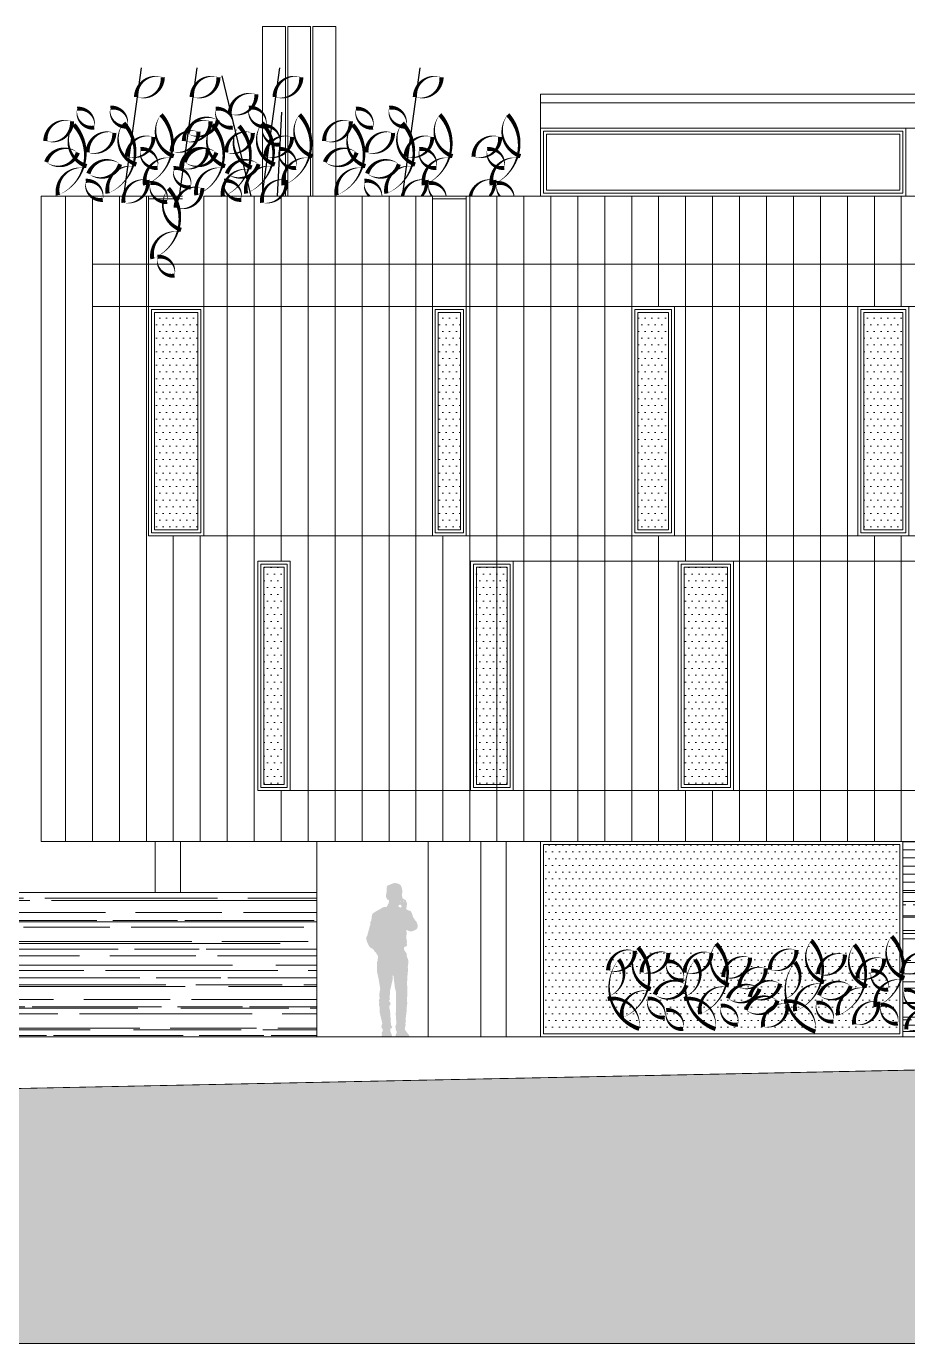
# Model space of a CAD drawing. Header units: metres. Extents: x -45 to 1930, y -347 to 488.
# Drawn here: x 140.83 to 151.2, y -230.52 to -215 of the extents above; entities that cross this region are included whole.
import ezdxf

# ---------------------------------------------------------------- set-up
doc = ezdxf.new("R2010")
doc.units = ezdxf.units.M
for name, color, linetype in [('2 lidi', 4, 'Continuous'), ('SRAFY', 3, 'Continuous'), ('srafy sklo', 252, 'Continuous'), ('SRAFY-TERÉN', 252, 'Continuous'), ('zariz.predmety', 203, 'Continuous'), ('ZARIZOVAKY', 251, 'Continuous'), ('ZDIVO', 1, 'Continuous')]:
    doc.layers.add(name, color=color, linetype=linetype)
doc.layers.add('FLOATINGWINDOWS', color=2, linetype='Continuous', plot=False)

# ---------------------------------------------------------------- blocks, each defined once
blk = doc.blocks.new('pan')
at = {"layer": '2 lidi'}
h = blk.add_hatch(color=254, dxfattribs=at)
h.dxf.hatch_style = 1
h.paths.add_polyline_path([(162.087, 139.288), (162.087, 139.304), (162.075, 139.323), (162.039, 139.455), (162.039, 139.474), (162.037, 139.487), (162.029, 139.499), (162.025, 139.515), (162.018, 139.57), (162.013, 139.582), (161.978, 139.607), (161.908, 139.646), (161.89, 139.659), (161.848, 139.663), (161.839, 139.674), (161.829, 139.695), (161.821, 139.708), (161.818, 139.736), (161.829, 139.749), (161.838, 139.749), (161.851, 139.772), (161.855, 139.791), (161.854, 139.81), (161.848, 139.815), (161.847, 139.883), (161.839, 139.911), (161.823, 139.919), (161.794, 139.931), (161.766, 139.942), (161.747, 139.944), (161.704, 139.936), (161.678, 139.915), (161.67, 139.893), (161.663, 139.861), (161.662, 139.83), (161.665, 139.815), (161.669, 139.803), (161.67, 139.8), (161.667, 139.798), (161.662, 139.786), (161.66, 139.763), (161.652, 139.761), (161.634, 139.75), (161.623, 139.745), (161.621, 139.741), (161.607, 139.705), (161.607, 139.696), (161.613, 139.654), (161.615, 139.642), (161.611, 139.633), (161.603, 139.628), (161.582, 139.619), (161.568, 139.617), (161.559, 139.609), (161.538, 139.558), (161.538, 139.548), (161.507, 139.502), (161.494, 139.486), (161.49, 139.474), (161.485, 139.461), (161.481, 139.45), (161.481, 139.431), (161.485, 139.412), (161.495, 139.4), (161.511, 139.391), (161.525, 139.383), (161.54, 139.378), (161.548, 139.377), (161.571, 139.375), (161.579, 139.378), (161.591, 139.38), (161.603, 139.39), (161.607, 139.392), (161.614, 139.385), (161.611, 139.363), (161.609, 139.346), (161.613, 139.329), (161.613, 139.288), (161.607, 139.255), (161.609, 139.234), (161.607, 139.208), (161.617, 139.198), (161.633, 139.192), (161.643, 139.184), (161.643, 139.167), (161.638, 139.153), (161.628, 139.141), (161.615, 139.118), (161.607, 139.109), (161.611, 139.1), (161.608, 139.08), (161.589, 139.029), (161.592, 138.989), (161.597, 138.955), (161.595, 138.93), (161.597, 138.887), (161.601, 138.851), (161.605, 138.777), (161.604, 138.715), (161.604, 138.669), (161.604, 138.643), (161.605, 138.543), (161.603, 138.528), (161.605, 138.515), (161.607, 138.507), (161.612, 138.429), (161.617, 138.387), (161.621, 138.358), (161.623, 138.34), (161.619, 138.317), (161.626, 138.294), (161.622, 138.276), (161.627, 138.252), (161.631, 138.245), (161.63, 138.239), (161.629, 138.235), (161.634, 138.23), (161.627, 138.211), (161.596, 138.171), (161.583, 138.155), (161.582, 138.147), (161.578, 138.144), (161.578, 138.133), (161.597, 138.128), (161.74, 138.128), (161.742, 138.151), (161.737, 138.159), (161.725, 138.192), (161.734, 138.203), (161.736, 138.209), (161.742, 138.245), (161.742, 138.258), (161.731, 138.286), (161.739, 138.404), (161.735, 138.456), (161.736, 138.591), (161.738, 138.675), (161.748, 138.703), (161.757, 138.779), (161.765, 138.849), (161.774, 138.857), (161.776, 138.804), (161.805, 138.681), (161.806, 138.649), (161.81, 138.613), (161.813, 138.596), (161.806, 138.576), (161.818, 138.56), (161.813, 138.546), (161.803, 138.538), (161.799, 138.516), (161.813, 138.498), (161.813, 138.465), (161.806, 138.448), (161.802, 138.38), (161.795, 138.27), (161.78, 138.25), (161.785, 138.242), (161.792, 138.23), (161.802, 138.232), (161.801, 138.195), (161.795, 138.181), (161.788, 138.164), (161.789, 138.154), (161.782, 138.148), (161.782, 138.128), (161.798, 138.128), (161.855, 138.128), (161.907, 138.134), (161.904, 138.155), (161.899, 138.159), (161.905, 138.173), (161.903, 138.184), (161.892, 138.2), (161.891, 138.221), (161.903, 138.238), (161.908, 138.25), (161.903, 138.274), (161.897, 138.29), (161.928, 138.421), (161.929, 138.483), (161.936, 138.51), (161.933, 138.542), (161.939, 138.556), (161.936, 138.567), (161.929, 138.585), (161.929, 138.6), (161.933, 138.61), (161.932, 138.633), (161.929, 138.657), (161.921, 138.698), (161.941, 138.818), (161.961, 138.907), (161.958, 139.004), (161.958, 139.018), (161.952, 139.028), (161.95, 139.046), (161.95, 139.058), (161.947, 139.069), (161.949, 139.09), (161.953, 139.092), (161.977, 139.131), (161.986, 139.131), (161.989, 139.145), (162.01, 139.17), (162.034, 139.18), (162.058, 139.209), (162.078, 139.254)])
h.paths.add_polyline_path([(161.678, 139.655), (161.67, 139.666), (161.668, 139.672), (161.671, 139.678), (161.678, 139.675), (161.679, 139.688), (161.684, 139.692), (161.695, 139.688), (161.703, 139.683), (161.708, 139.675), (161.703, 139.664), (161.689, 139.659)], flags=16)
h.paths.add_polyline_path([(161.683, 139.724), (161.679, 139.733), (161.684, 139.733), (161.687, 139.729), (161.688, 139.725)], flags=16)
h.paths.add_polyline_path([(161.638, 139.723), (161.642, 139.733), (161.658, 139.739), (161.648, 139.729)], flags=16)

msp = doc.modelspace()

# ---------------------------------------------------------------- hatches: boundary and pattern name
at = {"linetype": 'Continuous', "lineweight": 0}
h = msp.add_hatch(dxfattribs=at)
h.set_pattern_fill('LINE', color=256, scale=0.03, style=0)
h.set_pattern_definition([(0, (9.86697, -83.25727), (0, 0.09525), [])])
h.paths.add_polyline_path([(151.447071, -224.604454), (151.147071, -224.604454), (151.147071, -225.204454), (151.447071, -225.204454)])
at = {"layer": 'SRAFY', "linetype": 'Continuous', "lineweight": 0}
h = msp.add_hatch(dxfattribs=at)
h.set_pattern_fill('AR-RROOF', color=251, scale=0.01, style=0)
h.paths.add_polyline_path([(128.843607, -225.204454), (128.843607, -226.904454), (144.246524, -226.904454), (144.246524, -225.204454)])
h = msp.add_hatch(dxfattribs=at)
h.set_pattern_fill('AR-RROOF', color=251, scale=0.01, style=0)
h.set_pattern_definition([(0, (9.86697, -83.25727), (0.5588, 0.254), [3.81, -0.508, 1.27, -0.254]), (0, (10.2048, -83.13027), (-0.254, 0.33782), [0.762, -0.08382, 1.524, -0.1905]), (0, (9.99397, -83.04137), (1.3208, 0.17018), [2.032, -0.3556, 1.016, -0.254])])
h.paths.add_polyline_path([(155.332071, -226.904454), (155.332071, -225.204454), (151.447071, -225.204454), (151.147071, -225.204454), (151.147071, -226.904454)])
msp.add_hatch(color=251, dxfattribs=at).paths.add_polyline_path([(91.911552, -228.810463), (104.993653, -228.406681), (122.596946, -227.884686), (160.264546, -227.111327), (160.264546, -227.261327), (171.7212, -227.261327), (171.71783, -227.029294), (208.927433, -226.550192), (208.921893, -230.518235), (91.911552, -230.518235)])
at = {"layer": 'srafy sklo', "linetype": 'Continuous', "lineweight": 0}
h = msp.add_hatch(dxfattribs=at)
h.set_pattern_fill('DOTS', color=256, scale=0.05, style=0)
h.paths.add_polyline_path([(142.845843, -218.374454), (142.335843, -218.374454), (142.335843, -220.934454), (142.845843, -220.934454)])
h = msp.add_hatch(dxfattribs=at)
h.set_pattern_fill('DOTS', color=256, scale=0.05, style=0)
h.paths.add_polyline_path([(145.677981, -218.374454), (145.677981, -220.934454), (145.937981, -220.934454), (145.937981, -218.374454)])
h = msp.add_hatch(dxfattribs=at)
h.set_pattern_fill('DOTS', color=256, scale=0.05, style=0)
h.paths.add_polyline_path([(148.027886, -218.374454), (148.027886, -220.934454), (148.387886, -220.934454), (148.387886, -218.374454)])
h = msp.add_hatch(dxfattribs=at)
h.set_pattern_fill('DOTS', color=256, scale=0.05, style=0)
h.paths.add_polyline_path([(150.688052, -218.374454), (150.688052, -220.934454), (151.148052, -220.934454), (151.148052, -218.374454)])
h = msp.add_hatch(dxfattribs=at)
h.set_pattern_fill('DOTS', color=256, scale=0.05, style=0)
h.paths.add_polyline_path([(143.62291, -221.374454), (143.62291, -223.934454), (143.86291, -223.934454), (143.86291, -221.374454)])
h = msp.add_hatch(dxfattribs=at)
h.set_pattern_fill('DOTS', color=256, scale=0.05, style=0)
h.paths.add_polyline_path([(146.128698, -221.374454), (146.128698, -223.934454), (146.488698, -223.934454), (146.488698, -221.374454)])
h = msp.add_hatch(dxfattribs=at)
h.set_pattern_fill('DOTS', color=256, scale=0.05, style=0)
h.paths.add_polyline_path([(148.574352, -221.374454), (148.574352, -223.934454), (149.084352, -223.934454), (149.084352, -221.374454)])
h = msp.add_hatch(dxfattribs=at)
h.set_pattern_fill('DOTS', color=256, scale=0.05, style=0)
h.set_pattern_definition([(0, (147.81802, -172.18179), (0.0396875, 0.079375), [0, -0.079375])])
h.paths.add_polyline_path([(146.917071, -224.639454), (146.917071, -226.869454), (151.112071, -226.869454), (151.112071, -224.639454)])
at = {"layer": 'SRAFY-TERÉN', "linetype": 'Continuous', "lineweight": 0}
h = msp.add_hatch(dxfattribs=at)
h.set_pattern_fill('LINE', color=256, scale=0.1, angle=90, style=0)
h.paths.add_polyline_path([(142.265843, -218.304454), (142.265843, -217.004454), (142.200329, -217.004454, -0.27186959), (141.972614, -217.081605, -0.081792606), (141.974033, -217.004454), (141.731435, -217.004454, -0.059217392), (141.726722, -217.047249, -0.210931548), (141.585733, -217.004454), (141.000556, -217.004454), (141.000556, -224.604454), (158.389142, -224.604454), (158.389142, -224.299052), (158.408217, -224.299052), (158.408217, -224.004454), (143.690649, -224.004454), (143.55291, -224.004454), (143.55291, -221.304454), (143.93291, -221.304454), (143.93291, -224.004454), (146.058698, -224.004454), (146.058698, -221.304454), (146.558698, -221.304454), (158.417279, -221.304454), (158.417279, -221.004454), (146.135269, -221.004454), (142.485269, -221.004454), (142.265843, -221.004454)])
h.paths.add_polyline_path([(158.417279, -221.304454), (158.417279, -221.972739), (158.408217, -221.972739), (158.408217, -224.004454), (157.402262, -224.004454), (157.402262, -221.304454)], flags=17)
h.paths.add_polyline_path([(157.902262, -221.304454), (157.902262, -224.004454), (154.398219, -224.004454), (154.398219, -221.304454)], flags=16)
h.paths.add_polyline_path([(154.998219, -221.304454), (154.998219, -224.004454), (151.380544, -224.004454), (151.380544, -221.304454)], flags=16)
h.paths.add_polyline_path([(151.780544, -221.304454), (151.780544, -224.004454), (148.504352, -224.004454), (148.504352, -221.304454)], flags=16)
h.paths.add_polyline_path([(149.154352, -221.304454), (149.154352, -224.004454), (146.058698, -224.004454), (146.058698, -221.304454), (146.558698, -221.304454)], flags=16)
h = msp.add_hatch(dxfattribs=at)
h.set_pattern_fill('LINE', color=256, scale=0.1, angle=90, style=0)
h.paths.add_polyline_path([(142.915843, -217.004454), (142.915843, -217.804454), (145.607981, -217.804454), (145.607981, -217.010791, -0.011262494), (145.602752, -217.004454), (143.831338, -217.004454, -0.27186959), (143.603623, -217.081605, -0.081792606), (143.605042, -217.004454), (143.362444, -217.004454, -0.059217392), (143.357731, -217.047249, -0.210931548), (143.216742, -217.004454), (143.154812, -217.004454, -0.006262489), (143.142812, -217.009524, -0.004681053), (143.141948, -217.004454)], flags=17)
h = msp.add_hatch(dxfattribs=at)
h.set_pattern_fill('LINE', color=256, scale=0.1, angle=90, style=0)
h.paths.add_polyline_path([(146.007981, -217.804454), (156.22024, -217.804454), (156.22024, -217.004454), (146.007981, -217.004454)], flags=17)
h = msp.add_hatch(dxfattribs=at)
h.set_pattern_fill('LINE', color=256, scale=0.1, angle=90, style=0)
h.paths.add_polyline_path([(142.915843, -218.304454), (145.607981, -218.304454), (145.607981, -217.804454), (142.915843, -217.804454)], flags=17)
h = msp.add_hatch(dxfattribs=at)
h.set_pattern_fill('LINE', color=256, scale=0.1, angle=90, style=0)
h.paths.add_polyline_path([(146.007981, -218.304454), (156.22024, -218.304454), (156.22024, -217.804454), (146.007981, -217.804454)], flags=17)
h = msp.add_hatch(dxfattribs=at)
h.set_pattern_fill('LINE', color=256, scale=0.1, angle=90, style=0)
h.paths.add_polyline_path([(142.915843, -218.304454), (142.915843, -221.004454), (145.607981, -221.004454), (145.607981, -218.304454)], flags=17)
h = msp.add_hatch(dxfattribs=at)
h.set_pattern_fill('LINE', color=256, scale=0.1, angle=90, style=0)
h.paths.add_polyline_path([(147.957886, -218.304454), (146.007981, -218.304454), (146.007981, -221.004454), (146.135269, -221.004454), (147.957886, -221.004454)], flags=17)
h = msp.add_hatch(dxfattribs=at)
h.set_pattern_fill('LINE', color=256, scale=0.1, angle=90, style=0)
h.paths.add_polyline_path([(150.618052, -218.304454), (148.457886, -218.304454), (148.457886, -221.004454), (150.618052, -221.004454)], flags=17)

# ---------------------------------------------------------------- linework, layer by layer
at = {"layer": 'FLOATINGWINDOWS', "linetype": 'Continuous', "lineweight": 0}
for p, q in [((159.335269, -217.804454), (141.600556, -217.804454)), ((159.335269, -218.304454), (141.600556, -218.304454)), ((146.135269, -221.004454), (142.485269, -221.004454)), ((159.335269, -221.004454), (146.135269, -221.004454)), ((159.335269, -221.304454), (146.135269, -221.304454)), ((160.560649, -224.004454), (143.690649, -224.004454)), ((144.246524, -225.204454), (128.843607, -225.204454)), ((144.246524, -226.904454), (144.246524, -225.204454))]:
    msp.add_line(p, q, dxfattribs=at)
at = {"layer": 'FLOATINGWINDOWS', "linetype": 'Continuous', "lineweight": 0, "flags": 128}
msp.add_lwpolyline([(91.911552, -228.810463), (104.993653, -228.406681), (122.596946, -227.884686), (160.264546, -227.111327), (160.264546, -227.261327), (171.7212, -227.261327), (171.71783, -227.029294), (208.927433, -226.550192), (208.921893, -230.518235), (91.911552, -230.518235)], close=True, dxfattribs=at)
at = {"layer": 'SRAFY', "linetype": 'Continuous', "lineweight": 0}
for p, q in [((141.000556, -217.004454), (141.000556, -224.604454)), ((142.265843, -218.304454), (142.265843, -217.004454)), ((142.915843, -218.304454), (142.915843, -217.004454)), ((145.607981, -218.304454), (145.607981, -217.004454)), ((146.007981, -218.304454), (146.007981, -217.004454)), ((148.382071, -217.004454), (149.732071, -217.004454)), ((142.265843, -218.304454), (142.265843, -221.004454)), ((142.915843, -218.304454), (142.915843, -221.004454)), ((145.607981, -218.304454), (145.607981, -221.004454)), ((146.007981, -218.304454), (146.007981, -221.004454)), ((147.957886, -218.304454), (147.957886, -221.004454)), ((148.457886, -218.304454), (148.457886, -221.004454)), ((150.618052, -218.304454), (150.618052, -221.004454)), ((143.55291, -221.304454), (143.55291, -224.004454)), ((143.93291, -221.304454), (143.93291, -224.004454)), ((146.058698, -221.304454), (146.058698, -224.004454)), ((146.558698, -221.304454), (146.558698, -224.004454)), ((148.504352, -221.304454), (148.504352, -224.004454)), ((149.154352, -221.304454), (149.154352, -224.004454)), ((142.342556, -224.604454), (142.342556, -225.204454)), ((142.642556, -224.604454), (142.642556, -225.204454)), ((146.177269, -224.604454), (146.177269, -226.904454)), ((146.477269, -224.604454), (146.477269, -226.904454)), ((146.882071, -224.604454), (146.882071, -226.904454)), ((151.147071, -224.604454), (151.147071, -226.904454)), ((151.447071, -225.204454), (151.147071, -225.204454)), ((170.340622, -226.904454), (122.596946, -227.884686)), ((170.340622, -226.904454), (137.595992, -226.904454))]:
    msp.add_line(p, q, dxfattribs=at)
for points in [[(156.82024, -217.004454), (159.335269, -217.004454), (159.335269, -224.604454), (141.000556, -224.604454), (141.000556, -217.004454), (142.265843, -217.004454)], [(142.915843, -217.004454), (145.607981, -217.004454)], [(146.007981, -217.004454), (156.22024, -217.004454)]]:
    msp.add_lwpolyline(points, dxfattribs=at)
for points in [[(142.265843, -218.304454), (142.915843, -218.304454), (142.915843, -221.004454), (142.265843, -221.004454)], [(142.300843, -218.339454), (142.880843, -218.339454), (142.880843, -220.969454), (142.300843, -220.969454)], [(142.335843, -218.374454), (142.845843, -218.374454), (142.845843, -220.934454), (142.335843, -220.934454)], [(145.607981, -218.304454), (146.007981, -218.304454), (146.007981, -221.004454), (145.607981, -221.004454)], [(145.642981, -218.339454), (145.972981, -218.339454), (145.972981, -220.969454), (145.642981, -220.969454)], [(145.677981, -218.374454), (145.937981, -218.374454), (145.937981, -220.934454), (145.677981, -220.934454)], [(147.957886, -218.304454), (148.457886, -218.304454), (148.457886, -221.004454), (147.957886, -221.004454)], [(147.992886, -218.339454), (148.422886, -218.339454), (148.422886, -220.969454), (147.992886, -220.969454)], [(148.027886, -218.374454), (148.387886, -218.374454), (148.387886, -220.934454), (148.027886, -220.934454)], [(150.618052, -218.304454), (151.218052, -218.304454), (151.218052, -221.004454), (150.618052, -221.004454)], [(150.653052, -218.339454), (151.183052, -218.339454), (151.183052, -220.969454), (150.653052, -220.969454)], [(150.688052, -218.374454), (151.148052, -218.374454), (151.148052, -220.934454), (150.688052, -220.934454)], [(143.55291, -221.304454), (143.93291, -221.304454), (143.93291, -224.004454), (143.55291, -224.004454)], [(143.58791, -221.339454), (143.89791, -221.339454), (143.89791, -223.969454), (143.58791, -223.969454)], [(143.62291, -221.374454), (143.86291, -221.374454), (143.86291, -223.934454), (143.62291, -223.934454)], [(146.058698, -221.304454), (146.558698, -221.304454), (146.558698, -224.004454), (146.058698, -224.004454)], [(146.093698, -221.339454), (146.523698, -221.339454), (146.523698, -223.969454), (146.093698, -223.969454)], [(146.128698, -221.374454), (146.488698, -221.374454), (146.488698, -223.934454), (146.128698, -223.934454)], [(148.504352, -221.304454), (149.154352, -221.304454), (149.154352, -224.004454), (148.504352, -224.004454)], [(148.539352, -221.339454), (149.119352, -221.339454), (149.119352, -223.969454), (148.539352, -223.969454)], [(148.574352, -221.374454), (149.084352, -221.374454), (149.084352, -223.934454), (148.574352, -223.934454)], [(146.882071, -224.604454), (151.147071, -224.604454), (151.147071, -226.904454), (146.882071, -226.904454)], [(146.917071, -224.639454), (151.112071, -224.639454), (151.112071, -226.869454), (146.917071, -226.869454)]]:
    msp.add_lwpolyline(points, close=True, dxfattribs=at)
at = {"layer": 'zariz.predmety', "color": 253, "linetype": 'Continuous', "ltscale": 0.001}
for p, q in [((141.974033, -217.004454), (142.182111, -215.495072)), ((142.629673, -217.004454), (142.837751, -215.495072)), ((143.475556, -217.004454), (143.131392, -215.58832)), ((143.605042, -217.004454), (143.81312, -215.495072)), ((145.256724, -217.004454), (145.464802, -215.495072)), ((143.785927, -217.004454), (143.833751, -216.016165))]:
    msp.add_line(p, q, dxfattribs=at)
for points in [[(142.433491, -215.605497, 0, 0, 0.520567051), (142.433491, -215.605497, 0, 0.05, 0.520567051), (142.11975, -215.835442, 0, 0.05, 0.520567051), (142.433491, -215.605497, 0.05, 0.05, 0)], [(143.089131, -215.605497, 0, 0, 0.520567051), (143.089131, -215.605497, 0, 0.05, 0.520567051), (142.77539, -215.835442, 0, 0.05, 0.520567051), (143.089131, -215.605497, 0.05, 0.05, 0)], [(144.0645, -215.605497, 0, 0, 0.520567051), (144.0645, -215.605497, 0, 0.05, 0.520567051), (143.750759, -215.835442, 0, 0.05, 0.520567051), (144.0645, -215.605497, 0.05, 0.05, 0)], [(145.716182, -215.605497, 0, 0, 0.520567051), (145.716182, -215.605497, 0, 0.05, 0.520567051), (145.402441, -215.835442, 0, 0.05, 0.520567051), (145.716182, -215.605497, 0.05, 0.05, 0)], [(143.535625, -215.806431, 0, 0, 0.520567051), (143.535625, -215.806431, 0, 0.05, 0.520567051), (143.221884, -216.036375, 0, 0.05, 0.520567051), (143.535625, -215.806431, 0.05, 0.05, 0)], [(142.017405, -216.185362, 0, 0, 0.520567051), (142.017405, -216.185362, 0, 0.05, 0.520567051), (141.817695, -215.963069, 0, 0.05, 0.520567051), (142.017405, -216.185362, 0.05, 0.05, 0)], [(143.648414, -216.185362, 0, 0, 0.520567051), (143.648414, -216.185362, 0, 0.05, 0.520567051), (143.448704, -215.963069, 0, 0.05, 0.520567051), (143.648414, -216.185362, 0.05, 0.05, 0)], [(145.300095, -216.185362, 0, 0, 0.520567051), (145.300095, -216.185362, 0, 0.05, 0.520567051), (145.100386, -215.963069, 0, 0.05, 0.520567051), (145.300095, -216.185362, 0.05, 0.05, 0)], [(141.365396, -216.123589, 0, 0, 0.520567051), (141.365396, -216.123589, 0, 0.05, 0.520567051), (141.051655, -216.353533, 0, 0.05, 0.520567051), (141.365396, -216.123589, 0.05, 0.05, 0)], [(141.626361, -216.198135, 0, 0, 0.520567051), (141.626361, -216.198135, 0, 0.05, 0.520567051), (141.426651, -215.975842, 0, 0.05, 0.520567051), (141.626361, -216.198135, 0.05, 0.05, 0)], [(142.413624, -216.044613, 0, 0, 0.520567051), (142.413624, -216.044613, 0, 0.05, 0.520567051), (142.563455, -216.532976, 0, 0.05, 0.520567051), (142.541775, -216.556077, 0, 0.05, 0.520567051), (142.22468, -216.875449, 0, 0.05, 0.520567051), (142.413624, -216.044613, 0.05, 0.05, 0)], [(142.996405, -216.123589, 0, 0, 0.520567051), (142.996405, -216.123589, 0, 0.05, 0.520567051), (142.682664, -216.353533, 0, 0.05, 0.520567051), (142.996405, -216.123589, 0.05, 0.05, 0)], [(142.725217, -216.266075, 0, 0, 0.520567051), (142.725217, -216.266075, 0, 0.05, 0.520567051), (143.081788, -216.110623, 0, 0.05, 0.520567051), (142.725217, -216.266075, 0.05, 0.05, 0)], [(143.25737, -216.198135, 0, 0, 0.520567051), (143.25737, -216.198135, 0, 0.05, 0.520567051), (143.057661, -215.975842, 0, 0.05, 0.520567051), (143.25737, -216.198135, 0.05, 0.05, 0)], [(144.044633, -216.044613, 0, 0, 0.520567051), (144.044633, -216.044613, 0, 0.05, 0.520567051), (144.194464, -216.532976, 0, 0.05, 0.520567051), (144.172784, -216.556077, 0, 0.05, 0.520567051), (143.855689, -216.875449, 0, 0.05, 0.520567051), (144.044633, -216.044613, 0.05, 0.05, 0)], [(144.648086, -216.123589, 0, 0, 0.520567051), (144.648086, -216.123589, 0, 0.05, 0.520567051), (144.334346, -216.353533, 0, 0.05, 0.520567051), (144.648086, -216.123589, 0.05, 0.05, 0)], [(144.909052, -216.198135, 0, 0, 0.520567051), (144.909052, -216.198135, 0, 0.05, 0.520567051), (144.709342, -215.975842, 0, 0.05, 0.520567051), (144.909052, -216.198135, 0.05, 0.05, 0)], [(145.696315, -216.044613, 0, 0, 0.520567051), (145.696315, -216.044613, 0, 0.05, 0.520567051), (145.846146, -216.532976, 0, 0.05, 0.520567051), (145.824465, -216.556077, 0, 0.05, 0.520567051), (145.507371, -216.875449, 0, 0.05, 0.520567051), (145.696315, -216.044613, 0.05, 0.05, 0)], [(146.496143, -216.044613, 0, 0, 0.520567051), (146.496143, -216.044613, 0, 0.05, 0.520567051), (146.645974, -216.532976, 0, 0.05, 0.520567051), (146.624293, -216.556077, 0, 0.05, 0.520567051), (146.307199, -216.875449, 0, 0.05, 0.520567051), (146.496143, -216.044613, 0.05, 0.05, 0)], [(141.387117, -216.162576, 0, 0, 0.520567051), (141.387117, -216.162576, 0, 0.05, 0.520567051), (141.536949, -216.650938, 0, 0.05, 0.520567051), (141.515268, -216.67404, 0, 0.05, 0.520567051), (141.198174, -216.993412, 0, 0.05, 0.520567051), (141.387117, -216.162576, 0.05, 0.05, 0)], [(141.862741, -216.259302, 0, 0, 0.520567051), (141.862741, -216.259302, 0, 0.05, 0.520567051), (141.549, -216.489246, 0, 0.05, 0.520567051), (141.862741, -216.259302, 0.05, 0.05, 0)], [(141.973273, -216.142881, 0, 0, 0.520567051), (141.973273, -216.142881, 0, 0.05, 0.520567051), (142.123104, -216.631243, 0, 0.05, 0.520567051), (142.101424, -216.654345, 0, 0.05, 0.520567051), (141.784329, -216.973716, 0, 0.05, 0.520567051), (141.973273, -216.142881, 0.05, 0.05, 0)], [(142.853513, -216.246509, 0, 0, 0.520567051), (142.853513, -216.246509, 0, 0.05, 0.520567051), (142.539772, -216.476453, 0, 0.05, 0.520567051), (142.853513, -216.246509, 0.05, 0.05, 0)], [(143.018127, -216.162576, 0, 0, 0.520567051), (143.018127, -216.162576, 0, 0.05, 0.520567051), (143.167958, -216.650938, 0, 0.05, 0.520567051), (143.146277, -216.67404, 0, 0.05, 0.520567051), (142.829183, -216.993412, 0, 0.05, 0.520567051), (143.018127, -216.162576, 0.05, 0.05, 0)], [(143.331756, -216.178688, 0, 0, 0.520567051), (143.331756, -216.178688, 0, 0.05, 0.520567051), (143.481587, -216.667051, 0, 0.05, 0.520567051), (143.459906, -216.690152, 0, 0.05, 0.520567051), (143.142812, -217.009524, 0, 0.05, 0.520567051), (143.331756, -216.178688, 0.05, 0.05, 0)], [(143.49375, -216.259302, 0, 0, 0.520567051), (143.49375, -216.259302, 0, 0.05, 0.520567051), (143.180009, -216.489246, 0, 0.05, 0.520567051), (143.49375, -216.259302, 0.05, 0.05, 0)], [(143.604282, -216.142881, 0, 0, 0.520567051), (143.604282, -216.142881, 0, 0.05, 0.520567051), (143.754113, -216.631243, 0, 0.05, 0.520567051), (143.732433, -216.654345, 0, 0.05, 0.520567051), (143.415338, -216.973716, 0, 0.05, 0.520567051), (143.604282, -216.142881, 0.05, 0.05, 0)], [(143.810241, -216.398289, 0, 0, 0.520567051), (143.810241, -216.398289, 0, 0.05, 0.520567051), (143.610532, -216.175996, 0, 0.05, 0.520567051), (143.810241, -216.398289, 0.05, 0.05, 0)], [(144.669808, -216.162576, 0, 0, 0.520567051), (144.669808, -216.162576, 0, 0.05, 0.520567051), (144.819639, -216.650938, 0, 0.05, 0.520567051), (144.797959, -216.67404, 0, 0.05, 0.520567051), (144.480864, -216.993412, 0, 0.05, 0.520567051), (144.669808, -216.162576, 0.05, 0.05, 0)], [(145.145432, -216.259302, 0, 0, 0.520567051), (145.145432, -216.259302, 0, 0.05, 0.520567051), (144.831691, -216.489246, 0, 0.05, 0.520567051), (145.145432, -216.259302, 0.05, 0.05, 0)], [(145.255964, -216.142881, 0, 0, 0.520567051), (145.255964, -216.142881, 0, 0.05, 0.520567051), (145.405795, -216.631243, 0, 0.05, 0.520567051), (145.384114, -216.654345, 0, 0.05, 0.520567051), (145.06702, -216.973716, 0, 0.05, 0.520567051), (145.255964, -216.142881, 0.05, 0.05, 0)], [(142.324868, -216.308145, 0, 0, 0.520567051), (142.324868, -216.308145, 0, 0.05, 0.520567051), (142.011127, -216.53809, 0, 0.05, 0.520567051), (142.324868, -216.308145, 0.05, 0.05, 0)], [(142.964185, -216.442981, 0, 0, 0.520567051), (142.964185, -216.442981, 0, 0.05, 0.520567051), (142.650445, -216.672926, 0, 0.05, 0.520567051), (142.964185, -216.442981, 0.05, 0.05, 0)], [(143.955877, -216.308145, 0, 0, 0.520567051), (143.955877, -216.308145, 0, 0.05, 0.520567051), (143.642136, -216.53809, 0, 0.05, 0.520567051), (143.955877, -216.308145, 0.05, 0.05, 0)], [(145.607558, -216.308145, 0, 0, 0.520567051), (145.607558, -216.308145, 0, 0.05, 0.520567051), (145.293818, -216.53809, 0, 0.05, 0.520567051), (145.607558, -216.308145, 0.05, 0.05, 0)], [(146.407386, -216.308145, 0, 0, 0.520567051), (146.407386, -216.308145, 0, 0.05, 0.520567051), (146.093645, -216.53809, 0, 0.05, 0.520567051), (146.407386, -216.308145, 0.05, 0.05, 0)], [(141.433662, -216.492255, 0, 0, 0.520567051), (141.433662, -216.492255, 0, 0.05, 0.520567051), (141.060689, -216.602704, 0, 0.05, 0.520567051), (141.433662, -216.492255, 0.05, 0.05, 0)], [(141.931007, -216.627968, 0, 0, 0.520567051), (141.931007, -216.627968, 0, 0.05, 0.520567051), (141.558034, -216.738418, 0, 0.05, 0.520567051), (141.931007, -216.627968, 0.05, 0.05, 0)], [(142.371965, -216.672331, 0, 0, 0.520567051), (142.371965, -216.672331, 0, 0.05, 0.520567051), (142.172256, -216.450039, 0, 0.05, 0.520567051), (142.371965, -216.672331, 0.05, 0.05, 0)], [(143.064671, -216.492255, 0, 0, 0.520567051), (143.064671, -216.492255, 0, 0.05, 0.520567051), (142.691698, -216.602704, 0, 0.05, 0.520567051), (143.064671, -216.492255, 0.05, 0.05, 0)], [(143.562016, -216.627968, 0, 0, 0.520567051), (143.562016, -216.627968, 0, 0.05, 0.520567051), (143.189044, -216.738418, 0, 0.05, 0.520567051), (143.562016, -216.627968, 0.05, 0.05, 0)], [(144.002974, -216.672331, 0, 0, 0.520567051), (144.002974, -216.672331, 0, 0.05, 0.520567051), (143.803265, -216.450039, 0, 0.05, 0.520567051), (144.002974, -216.672331, 0.05, 0.05, 0)], [(144.716353, -216.492255, 0, 0, 0.520567051), (144.716353, -216.492255, 0, 0.05, 0.520567051), (144.34338, -216.602704, 0, 0.05, 0.520567051), (144.716353, -216.492255, 0.05, 0.05, 0)], [(145.213698, -216.627968, 0, 0, 0.520567051), (145.213698, -216.627968, 0, 0.05, 0.520567051), (144.840725, -216.738418, 0, 0.05, 0.520567051), (145.213698, -216.627968, 0.05, 0.05, 0)], [(145.654656, -216.672331, 0, 0, 0.520567051), (145.654656, -216.672331, 0, 0.05, 0.520567051), (145.454946, -216.450039, 0, 0.05, 0.520567051), (145.654656, -216.672331, 0.05, 0.05, 0)], [(146.454484, -216.672331, 0, 0, 0.520567051), (146.454484, -216.672331, 0, 0.05, 0.520567051), (146.254774, -216.450039, 0, 0.05, 0.520567051), (146.454484, -216.672331, 0.05, 0.05, 0)], [(142.761617, -216.8979, 0, 0, 0.520567051), (142.761617, -216.8979, 0, 0.05, 0.520567051), (142.561907, -216.675607, 0, 0.05, 0.520567051), (142.761617, -216.8979, 0.05, 0.05, 0)], [(141.726722, -217.047249, 0, 0, 0.520567051), (141.726722, -217.047249, 0, 0.05, 0.520567051), (141.527012, -216.824956, 0, 0.05, 0.520567051), (141.726722, -217.047249, 0.05, 0.05, 0)], [(141.972614, -217.081605, 0, 0, 0.520567051), (141.972614, -217.081605, 0, 0.05, 0.520567051), (142.255715, -216.814843, 0, 0.05, 0.520567051), (141.972614, -217.081605, 0.05, 0.05, 0)], [(142.485351, -217.072619, 0, 0, 0.520567051), (142.485351, -217.072619, 0, 0.05, 0.520567051), (142.285641, -216.850327, 0, 0.05, 0.520567051), (142.485351, -217.072619, 0.05, 0.05, 0)], [(142.585197, -217.140097, 0, 0, 0.520567051), (142.585197, -217.140097, 0, 0.05, 0.520567051), (142.898938, -216.910152, 0, 0.05, 0.520567051), (142.585197, -217.140097, 0.05, 0.05, 0)], [(143.357731, -217.047249, 0, 0, 0.520567051), (143.357731, -217.047249, 0, 0.05, 0.520567051), (143.158021, -216.824956, 0, 0.05, 0.520567051), (143.357731, -217.047249, 0.05, 0.05, 0)], [(143.603623, -217.081605, 0, 0, 0.520567051), (143.603623, -217.081605, 0, 0.05, 0.520567051), (143.886724, -216.814843, 0, 0.05, 0.520567051), (143.603623, -217.081605, 0.05, 0.05, 0)], [(142.500099, -216.913269, 0, 0, 0.520567051), (142.500099, -216.913269, 0, 0.05, 0.520567051), (142.64993, -217.401632, 0, 0.05, 0.520567051), (142.62825, -217.424733, 0, 0.05, 0.520567051), (142.311156, -217.744105, 0, 0.05, 0.520567051), (142.500099, -216.913269, 0.05, 0.05, 0)], [(142.571826, -217.941275, 0, 0, 0.520567051), (142.571826, -217.941275, 0, 0.05, 0.520567051), (142.372117, -217.718982, 0, 0.05, 0.520567051), (142.571826, -217.941275, 0.05, 0.05, 0)], [(151.016999, -225.72198, 0, 0, 0.520567051), (151.016999, -225.72198, 0, 0.05, 0.520567051), (151.16683, -226.210343, 0, 0.05, 0.520567051), (151.145149, -226.233444, 0, 0.05, 0.520567051), (150.828055, -226.552816, 0, 0.05, 0.520567051), (151.016999, -225.72198, 0.05, 0.05, 0)], [(147.992001, -225.893017, 0, 0, 0.520567051), (147.992001, -225.893017, 0, 0.05, 0.520567051), (147.678261, -226.122961, 0, 0.05, 0.520567051), (147.992001, -225.893017, 0.05, 0.05, 0)], [(148.029892, -225.852562, 0, 0, 0.520567051), (148.029892, -225.852562, 0, 0.05, 0.520567051), (148.179723, -226.340925, 0, 0.05, 0.520567051), (148.158043, -226.364026, 0, 0.05, 0.520567051), (147.840948, -226.683398, 0, 0.05, 0.520567051), (148.029892, -225.852562, 0.05, 0.05, 0)], [(148.95001, -225.806448, 0, 0, 0.520567051), (148.95001, -225.806448, 0, 0.05, 0.520567051), (149.099841, -226.294811, 0, 0.05, 0.520567051), (149.078161, -226.317912, 0, 0.05, 0.520567051), (148.761067, -226.637284, 0, 0.05, 0.520567051), (148.95001, -225.806448, 0.05, 0.05, 0)], [(149.895748, -225.883164, 0, 0, 0.520567051), (149.895748, -225.883164, 0, 0.05, 0.520567051), (149.582007, -226.113109, 0, 0.05, 0.520567051), (149.895748, -225.883164, 0.05, 0.05, 0)], [(150.070397, -225.771404, 0, 0, 0.520567051), (150.070397, -225.771404, 0, 0.05, 0.520567051), (150.220228, -226.259767, 0, 0.05, 0.520567051), (150.198548, -226.282868, 0, 0.05, 0.520567051), (149.881454, -226.60224, 0, 0.05, 0.520567051), (150.070397, -225.771404, 0.05, 0.05, 0)], [(150.576648, -225.820248, 0, 0, 0.520567051), (150.576648, -225.820248, 0, 0.05, 0.520567051), (150.726479, -226.30861, 0, 0.05, 0.520567051), (150.704798, -226.331712, 0, 0.05, 0.520567051), (150.387704, -226.651083, 0, 0.05, 0.520567051), (150.576648, -225.820248, 0.05, 0.05, 0)], [(148.043751, -226.81131, 0, 0, 0.520567051), (148.043751, -226.81131, 0, 0.05, 0.520567051), (147.673991, -226.458854, 0, 0.05, 0.520567051), (147.681583, -226.428096, 0, 0.05, 0.520567051), (147.801692, -225.994367, 0, 0.05, 0.520567051), (148.043751, -226.81131, 0.05, 0.05, 0)], [(148.386216, -225.916143, 0, 0, 0.520567051), (148.386216, -225.916143, 0, 0.05, 0.520567051), (148.072475, -226.146088, 0, 0.05, 0.520567051), (148.386216, -225.916143, 0.05, 0.05, 0)], [(148.565409, -226.238784, 0, 0, 0.520567051), (148.565409, -226.238784, 0, 0.05, 0.520567051), (148.365699, -226.016491, 0, 0.05, 0.520567051), (148.565409, -226.238784, 0.05, 0.05, 0)], [(148.942096, -226.813023, 0, 0, 0.520567051), (148.942096, -226.813023, 0, 0.05, 0.520567051), (148.572336, -226.460568, 0, 0.05, 0.520567051), (148.579929, -226.42981, 0, 0.05, 0.520567051), (148.700038, -225.996081, 0, 0.05, 0.520567051), (148.942096, -226.813023, 0.05, 0.05, 0)], [(148.893102, -225.918339, 0, 0, 0.520567051), (148.893102, -225.918339, 0, 0.05, 0.520567051), (148.579362, -226.148284, 0, 0.05, 0.520567051), (148.893102, -225.918339, 0.05, 0.05, 0)], [(149.348767, -225.971713, 0, 0, 0.520567051), (149.348767, -225.971713, 0, 0.05, 0.520567051), (149.035027, -226.201657, 0, 0.05, 0.520567051), (149.348767, -225.971713, 0.05, 0.05, 0)], [(150.118251, -226.843857, 0, 0, 0.520567051), (150.118251, -226.843857, 0, 0.05, 0.520567051), (149.74849, -226.491402, 0, 0.05, 0.520567051), (149.756083, -226.460644, 0, 0.05, 0.520567051), (149.876192, -226.026914, 0, 0.05, 0.520567051), (150.118251, -226.843857, 0.05, 0.05, 0)], [(150.466116, -225.936669, 0, 0, 0.520567051), (150.466116, -225.936669, 0, 0.05, 0.520567051), (150.152375, -226.166613, 0, 0.05, 0.520567051), (150.466116, -225.936669, 0.05, 0.05, 0)], [(150.928242, -225.985512, 0, 0, 0.520567051), (150.928242, -225.985512, 0, 0.05, 0.520567051), (150.614501, -226.215457, 0, 0.05, 0.520567051), (150.928242, -225.985512, 0.05, 0.05, 0)], [(151.456887, -225.923876, 0, 0, 0.520567051), (151.456887, -225.923876, 0, 0.05, 0.520567051), (151.143146, -226.15382, 0, 0.05, 0.520567051), (151.456887, -225.923876, 0.05, 0.05, 0)], [(149.534848, -226.097133, 0, 0, 0.520567051), (149.534848, -226.097133, 0, 0.05, 0.520567051), (149.221107, -226.327077, 0, 0.05, 0.520567051), (149.534848, -226.097133, 0.05, 0.05, 0)], [(150.97534, -226.349698, 0, 0, 0.520567051), (150.97534, -226.349698, 0, 0.05, 0.520567051), (150.77563, -226.127406, 0, 0.05, 0.520567051), (150.97534, -226.349698, 0.05, 0.05, 0)], [(148.599748, -226.296694, 0, 0, 0.520567051), (148.599748, -226.296694, 0, 0.05, 0.520567051), (148.226776, -226.407144, 0, 0.05, 0.520567051), (148.599748, -226.296694, 0.05, 0.05, 0)], [(149.461157, -226.340379, 0, 0, 0.520567051), (149.461157, -226.340379, 0, 0.05, 0.520567051), (149.088184, -226.450829, 0, 0.05, 0.520567051), (149.461157, -226.340379, 0.05, 0.05, 0)], [(149.345915, -226.434731, 0, 0, 0.520567051), (149.345915, -226.434731, 0, 0.05, 0.520567051), (149.702486, -226.279278, 0, 0.05, 0.520567051), (149.345915, -226.434731, 0.05, 0.05, 0)], [(150.534382, -226.305335, 0, 0, 0.520567051), (150.534382, -226.305335, 0, 0.05, 0.520567051), (150.161409, -226.415785, 0, 0.05, 0.520567051), (150.534382, -226.305335, 0.05, 0.05, 0)], [(151.364991, -226.575267, 0, 0, 0.520567051), (151.364991, -226.575267, 0, 0.05, 0.520567051), (151.165282, -226.352974, 0, 0.05, 0.520567051), (151.364991, -226.575267, 0.05, 0.05, 0)], [(148.343769, -226.677219, 0, 0, 0.520567051), (148.343769, -226.677219, 0, 0.05, 0.520567051), (148.144059, -226.454926, 0, 0.05, 0.520567051), (148.343769, -226.677219, 0.05, 0.05, 0)], [(149.672973, -226.477684, 0, 0, 0.520567051), (149.672973, -226.477684, 0, 0.05, 0.520567051), (149.3, -226.588134, 0, 0.05, 0.520567051), (149.672973, -226.477684, 0.05, 0.05, 0)], [(149.502764, -226.786788, 0, 0, 0.520567051), (149.502764, -226.786788, 0, 0.05, 0.520567051), (149.785865, -226.520027, 0, 0.05, 0.520567051), (149.502764, -226.786788, 0.05, 0.05, 0)], [(150.330096, -226.724616, 0, 0, 0.520567051), (150.330096, -226.724616, 0, 0.05, 0.520567051), (150.130387, -226.502323, 0, 0.05, 0.520567051), (150.330096, -226.724616, 0.05, 0.05, 0)], [(150.575988, -226.758972, 0, 0, 0.520567051), (150.575988, -226.758972, 0, 0.05, 0.520567051), (150.859089, -226.49221, 0, 0.05, 0.520567051), (150.575988, -226.758972, 0.05, 0.05, 0)], [(148.56167, -226.812516, 0, 0, 0.520567051), (148.56167, -226.812516, 0, 0.05, 0.520567051), (148.36196, -226.590223, 0, 0.05, 0.520567051), (148.56167, -226.812516, 0.05, 0.05, 0)], [(149.205178, -226.75966, 0, 0, 0.520567051), (149.205178, -226.75966, 0, 0.05, 0.520567051), (149.005468, -226.537367, 0, 0.05, 0.520567051), (149.205178, -226.75966, 0.05, 0.05, 0)], [(151.088725, -226.749986, 0, 0, 0.520567051), (151.088725, -226.749986, 0, 0.05, 0.520567051), (150.889016, -226.527694, 0, 0.05, 0.520567051), (151.088725, -226.749986, 0.05, 0.05, 0)], [(151.188572, -226.817464, 0, 0, 0.520567051), (151.188572, -226.817464, 0, 0.05, 0.520567051), (151.502313, -226.587519, 0, 0.05, 0.520567051), (151.188572, -226.817464, 0.05, 0.05, 0)]]:
    msp.add_lwpolyline(points, format="xyseb", close=True, dxfattribs=at)
for points in [[(145.014126, -217.004454, 0.006162, 0.05, 0.447553107), (144.809703, -216.824956, 0, 0.028344, 0.279000165), (144.868424, -217.004454, 0, 0, 0)], [(145.483019, -217.004454, 0.027653, 0.05, 0.217863968), (145.538405, -216.814843, 0, 0.041498, 0.420855053), (145.256724, -217.004454, 0, 0, 0)], [(145.770762, -217.004454, 0.009798, 0.05, 0.406280502), (145.568332, -216.850327, 0, 0.02332, 0.227671115), (145.602752, -217.004454, 0, 0, 0)], [(146.282847, -217.004454, 0.027653, 0.05, 0.217863968), (146.338233, -216.814843, 0, 0.041498, 0.420855053), (146.056552, -217.004454, 0, 0, 0)], [(146.57059, -217.004454, 0.009798, 0.05, 0.406280502), (146.36816, -216.850327, 0, 0.02332, 0.227671115), (146.402579, -217.004454, 0, 0, 0)]]:
    msp.add_lwpolyline(points, format="xyseb", dxfattribs=at)
at = {"layer": 'ZARIZOVAKY', "linetype": 'Continuous', "lineweight": 0}
for p, q in [((143.609002, -217.004454), (143.609002, -215.004802)), ((143.609002, -215.004802), (143.879002, -215.004802)), ((143.879002, -217.004454), (143.879002, -215.004802)), ((143.904974, -217.004454), (143.904974, -215.004802)), ((143.904974, -215.004802), (144.174974, -215.004802)), ((144.174974, -217.004454), (144.174974, -215.004802)), ((144.200947, -217.004454), (144.200947, -215.004802)), ((144.200947, -215.004802), (144.470947, -215.004802)), ((144.470947, -217.004454), (144.470947, -215.004802)), ((146.882071, -215.904454), (146.882071, -215.804454)), ((146.882071, -215.804454), (155.332071, -215.804454)), ((150.543836, -215.904454), (146.882071, -215.904454)), ((146.882071, -215.904454), (146.882071, -216.204454)), ((150.543836, -215.904454), (155.332071, -215.904454)), ((149.732071, -216.204454), (146.882071, -216.204454)), ((146.882071, -217.004454), (146.882071, -216.204454)), ((150.543836, -216.204454), (149.732071, -216.204454)), ((150.543836, -216.204454), (155.332071, -216.204454)), ((151.182071, -216.204454), (151.182071, -217.004454)), ((142.265843, -217.004454), (142.665843, -217.004454)), ((145.607981, -217.004454), (146.007981, -217.004454)), ((142.265843, -217.034454), (142.665843, -217.034454)), ((145.607981, -217.034454), (146.007981, -217.034454)), ((144.246524, -224.604454), (144.246524, -226.904454)), ((145.56001, -224.604454), (145.56001, -226.904454)), ((144.246524, -225.204454), (140.977269, -225.204454))]:
    msp.add_line(p, q, dxfattribs=at)
for points in [[(146.882071, -216.204454), (151.182071, -216.204454), (151.182071, -217.004454), (146.882071, -217.004454)], [(146.917071, -216.239454), (151.147071, -216.239454), (151.147071, -216.969454), (146.917071, -216.969454)], [(146.952071, -216.274454), (151.112071, -216.274454), (151.112071, -216.934454), (146.952071, -216.934454)]]:
    msp.add_lwpolyline(points, close=True, dxfattribs=at)
at = {"layer": 'ZDIVO', "linetype": 'Continuous', "lineweight": 0}
for p, q in [((146.882071, -217.004454), (146.582071, -217.004454)), ((141.300556, -224.604454), (141.000556, -224.604454)), ((151.685269, -224.604454), (142.585269, -224.604454))]:
    msp.add_line(p, q, dxfattribs=at)

# ---------------------------------------------------------------- block references
at = {"linetype": 'Continuous', "lineweight": 0, "xscale": -1}
msp.add_blockref('pan', (306.915898, -365.037909), dxfattribs=at)

doc.saveas('drawing.dxf')
